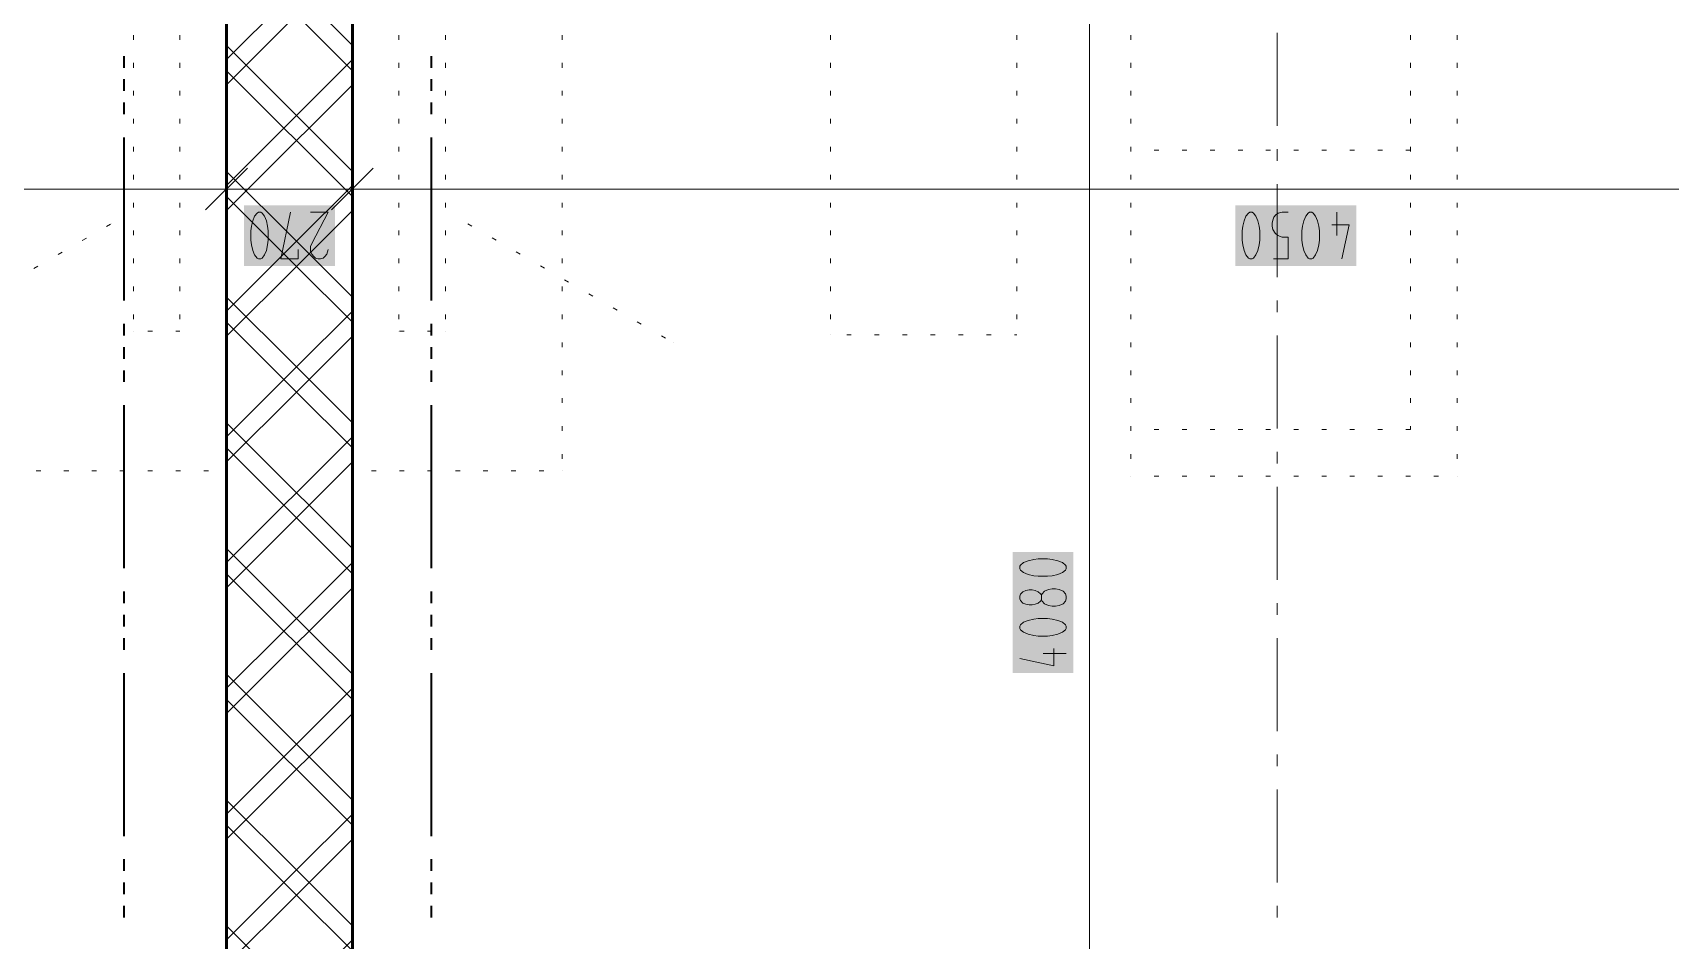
# Model space of a CAD drawing. Header units: millimetres. Extents: x 0 to 594, y 0 to 420.
# Drawn here: x 452.63 to 488.66, y 301.93 to 321.9 of the extents above; entities that cross this region are included whole.
import ezdxf

# ---------------------------------------------------------------- set-up
doc = ezdxf.new("R2010")
doc.units = ezdxf.units.MM
doc.header["$LTSCALE"] = 8
for name, color, linetype in [('PDF_Koty delkove', 7, 'Continuous'), ('PDF_Nabytek', 7, 'Continuous'), ('PDF_Osy hlavni', 7, 'Continuous'), ('PDF_Pozarni useky', 7, 'Continuous'), ('PDF_Steny akusticke', 7, 'Continuous')]:
    doc.layers.add(name, color=color, linetype=linetype)

msp = doc.modelspace()

# ---------------------------------------------------------------- linework, layer by layer
at = {"layer": 'PDF_Koty delkove', "lineweight": 18}
for points in [[(475.886, 243.7), (475.886, 244.698), (475.886, 246.467), (475.886, 248.005), (475.886, 254.719), (475.886, 273.424), (475.886, 280.599), (475.886, 282.086), (475.886, 288.236), (475.886, 330.055)], [(456.898, 319.233), (456.898, 318.464), (456.898, 317.696)], [(459.665, 319.233), (459.665, 318.464), (459.665, 317.696)], [(457.359, 318.925), (456.436, 318.003)], [(460.126, 318.925), (459.204, 318.003)], [(549.557, 318.464), (545.764, 318.464), (542.39, 318.464), (503.945, 318.464), (501.177, 318.464), (459.665, 318.464), (456.898, 318.464), (416.513, 318.464), (414.361, 318.464)], [(457.733, 317.866), (457.679, 317.934), (457.651, 317.952), (457.597, 317.952), (457.569, 317.934), (457.515, 317.866), (457.473, 317.763), (457.446, 317.643), (457.432, 317.541)], [(457.432, 317.541), (457.432, 317.336), (457.446, 317.234), (457.473, 317.114), (457.515, 317.012), (457.569, 316.943), (457.597, 316.927), (457.651, 316.927), (457.679, 316.943), (457.733, 317.012), (457.774, 317.114), (457.802, 317.234), (457.816, 317.336), (457.816, 317.541), (457.802, 317.643), (457.774, 317.763), (457.733, 317.866)], [(458.473, 317.131), (458.473, 316.927), (458.089, 316.927), (458.308, 317.952)], [(458.747, 317.952), (459.13, 317.952), (458.774, 317.268), (458.747, 317.199), (458.747, 317.097), (458.774, 317.029), (458.815, 316.978), (458.856, 316.943), (458.911, 316.927), (458.965, 316.927), (459.02, 316.943), (459.061, 316.978), (459.102, 317.029), (459.13, 317.131)], [(479.408, 316.927), (479.462, 316.927), (479.49, 316.943), (479.544, 317.012), (479.585, 317.114), (479.613, 317.234), (479.627, 317.336), (479.627, 317.541), (479.613, 317.643), (479.585, 317.763), (479.544, 317.866), (479.49, 317.934), (479.462, 317.952), (479.408, 317.952), (479.38, 317.934), (479.326, 317.866), (479.285, 317.763), (479.258, 317.643), (479.244, 317.541)], [(479.928, 316.927), (480.256, 316.927), (480.256, 317.404), (480.119, 317.404), (480.024, 317.439), (479.969, 317.491), (479.915, 317.576), (479.901, 317.643), (479.901, 317.712), (479.915, 317.781), (479.942, 317.848), (479.983, 317.899), (480.037, 317.934), (480.119, 317.952), (480.256, 317.952)], [(481.324, 317.952), (481.324, 317.439)], [(479.244, 317.541), (479.244, 317.336), (479.258, 317.234), (479.285, 317.114), (479.326, 317.012), (479.38, 316.943), (479.408, 316.927)], [(481.215, 317.678), (481.598, 317.678), (481.433, 316.927)], [(474.962, 310.323), (474.757, 310.323), (474.656, 310.309), (474.536, 310.282), (474.433, 310.241), (474.365, 310.187), (474.348, 310.159), (474.348, 310.104), (474.365, 310.076), (474.433, 310.022), (474.536, 309.981), (474.656, 309.953), (474.757, 309.939), (474.962, 309.939), (475.065, 309.953), (475.185, 309.981), (475.287, 310.022), (475.356, 310.076)], [(475.356, 310.076), (475.373, 310.104), (475.373, 310.159), (475.356, 310.187), (475.287, 310.241), (475.185, 310.282), (475.065, 310.309), (474.962, 310.323)], [(474.826, 309.529), (474.808, 309.557), (474.757, 309.598), (474.689, 309.625), (474.621, 309.639), (474.552, 309.639), (474.484, 309.625), (474.416, 309.598), (474.365, 309.543), (474.348, 309.502), (474.348, 309.447), (474.365, 309.406), (474.416, 309.351), (474.484, 309.324), (474.552, 309.31), (474.621, 309.31), (474.689, 309.324), (474.757, 309.351), (474.808, 309.392), (474.826, 309.419), (474.843, 309.392), (474.894, 309.337), (474.98, 309.296), (475.065, 309.282), (475.133, 309.282), (475.218, 309.296), (475.304, 309.337), (475.356, 309.392), (475.373, 309.447), (475.373, 309.502), (475.356, 309.557), (475.304, 309.612), (475.218, 309.652), (475.133, 309.666)], [(475.133, 309.666), (475.065, 309.666), (474.98, 309.652), (474.894, 309.612), (474.843, 309.557), (474.826, 309.529), (474.826, 309.419)], [(475.099, 308.352), (475.099, 307.968), (474.348, 308.133)], [(475.373, 308.243), (474.861, 308.243)]]:
    msp.add_lwpolyline(points, dxfattribs=at)
for points in [[(480.558, 317.541), (480.558, 317.336), (480.572, 317.234), (480.599, 317.114), (480.64, 317.012), (480.694, 316.943), (480.722, 316.927), (480.776, 316.927), (480.804, 316.943), (480.858, 317.012), (480.899, 317.114), (480.927, 317.234), (480.941, 317.336), (480.941, 317.541), (480.927, 317.643), (480.899, 317.763), (480.858, 317.866), (480.804, 317.934), (480.776, 317.952), (480.722, 317.952), (480.694, 317.934), (480.64, 317.866), (480.599, 317.763), (480.572, 317.643)], [(474.962, 309.009), (474.757, 309.009), (474.656, 308.995), (474.536, 308.968), (474.433, 308.927), (474.365, 308.872), (474.348, 308.845), (474.348, 308.79), (474.365, 308.762), (474.433, 308.708), (474.536, 308.667), (474.656, 308.639), (474.757, 308.625), (474.962, 308.625), (475.065, 308.639), (475.185, 308.667), (475.287, 308.708), (475.356, 308.762), (475.373, 308.79), (475.373, 308.845), (475.356, 308.872), (475.287, 308.927), (475.185, 308.968), (475.065, 308.995)]]:
    msp.add_lwpolyline(points, close=True, dxfattribs=at)
at = {"layer": 'PDF_Koty delkove', "color": 7, "lineweight": 18, "true_color": 0xffffff, "transparency": 33554559}
for points in [[(459.284, 318.106), (457.279, 318.106), (459.284, 316.773), (457.279, 316.773)], [(481.752, 318.106), (479.09, 318.106), (481.752, 316.773), (479.09, 316.773)], [(475.527, 307.814), (475.527, 310.476), (474.194, 307.814), (474.194, 310.476)]]:
    msp.add_solid(points, dxfattribs=at)
at = {"layer": 'PDF_Nabytek', "lineweight": 13}
for points in [[(454.848, 321.75), (454.848, 321.853)], [(455.873, 321.75), (455.873, 321.853)], [(456.898, 321.75), (456.898, 321.853)], [(459.665, 321.75), (459.665, 321.853)], [(460.69, 321.75), (460.69, 321.853)], [(461.715, 321.75), (461.715, 321.853)], [(464.278, 321.75), (464.278, 321.853)], [(470.186, 321.75), (470.186, 321.853)], [(474.286, 321.75), (474.286, 321.853)], [(476.795, 321.75), (476.795, 321.853)], [(482.945, 321.75), (482.945, 321.853)], [(483.97, 321.75), (483.97, 321.853)], [(454.848, 321.135), (454.848, 321.238)], [(455.873, 321.135), (455.873, 321.238)], [(456.898, 321.135), (456.898, 321.238)], [(459.665, 321.135), (459.665, 321.238)], [(460.69, 321.135), (460.69, 321.238)], [(461.715, 321.135), (461.715, 321.238)], [(464.278, 321.135), (464.278, 321.238)], [(470.186, 321.135), (470.186, 321.238)], [(474.286, 321.135), (474.286, 321.238)], [(476.795, 321.135), (476.795, 321.238)], [(482.945, 321.135), (482.945, 321.238)], [(483.97, 321.135), (483.97, 321.238)], [(454.848, 320.52), (454.848, 320.623)], [(455.873, 320.52), (455.873, 320.623)], [(456.898, 320.52), (456.898, 320.623)], [(459.665, 320.52), (459.665, 320.623)], [(460.69, 320.52), (460.69, 320.623)], [(461.715, 320.52), (461.715, 320.623)], [(464.278, 320.52), (464.278, 320.623)], [(470.186, 320.52), (470.186, 320.623)], [(474.286, 320.52), (474.286, 320.623)], [(476.795, 320.52), (476.795, 320.623)], [(482.945, 320.52), (482.945, 320.623)], [(483.97, 320.52), (483.97, 320.623)], [(454.848, 319.905), (454.848, 320.008)], [(455.873, 319.905), (455.873, 320.008)], [(456.898, 319.905), (456.898, 320.008)], [(459.665, 319.905), (459.665, 320.008)], [(460.69, 319.905), (460.69, 320.008)], [(461.715, 319.905), (461.715, 320.008)], [(464.278, 319.905), (464.278, 320.008)], [(470.186, 319.905), (470.186, 320.008)], [(474.286, 319.905), (474.286, 320.008)], [(476.795, 319.905), (476.795, 320.008)], [(482.945, 319.905), (482.945, 320.008)], [(483.97, 319.905), (483.97, 320.008)], [(454.848, 319.29), (454.848, 319.393)], [(455.873, 319.29), (455.873, 319.393)], [(456.898, 319.29), (456.898, 319.393)], [(459.665, 319.29), (459.665, 319.393)], [(460.69, 319.29), (460.69, 319.393)], [(461.715, 319.29), (461.715, 319.393)], [(464.278, 319.29), (464.278, 319.393)], [(470.186, 319.29), (470.186, 319.393)], [(474.286, 319.29), (474.286, 319.393)], [(476.795, 319.29), (476.795, 319.393)], [(476.795, 319.319), (476.795, 319.319)], [(477.408, 319.319), (477.306, 319.319)], [(478.023, 319.319), (477.921, 319.319)], [(478.638, 319.319), (478.536, 319.319)], [(479.253, 319.319), (479.151, 319.319)], [(479.868, 319.319), (479.766, 319.319)], [(480.483, 319.319), (480.381, 319.319)], [(481.098, 319.319), (480.996, 319.319)], [(481.713, 319.319), (481.611, 319.319)], [(482.328, 319.319), (482.226, 319.319)], [(482.943, 319.319), (482.841, 319.319)], [(482.945, 319.29), (482.945, 319.393)], [(482.945, 319.319), (482.945, 319.319)], [(483.97, 319.29), (483.97, 319.393)], [(454.848, 318.675), (454.848, 318.778)], [(455.873, 318.675), (455.873, 318.778)], [(456.898, 318.675), (456.898, 318.778)], [(459.665, 318.675), (459.665, 318.778)], [(460.69, 318.675), (460.69, 318.778)], [(461.715, 318.675), (461.715, 318.778)], [(464.278, 318.675), (464.278, 318.778)], [(470.186, 318.675), (470.186, 318.778)], [(474.286, 318.675), (474.286, 318.778)], [(476.795, 318.675), (476.795, 318.778)], [(482.945, 318.675), (482.945, 318.778)], [(483.97, 318.675), (483.97, 318.778)], [(454.848, 318.06), (454.848, 318.163)], [(455.873, 318.06), (455.873, 318.163)], [(456.898, 318.06), (456.898, 318.163)], [(459.665, 318.06), (459.665, 318.163)], [(460.69, 318.06), (460.69, 318.163)], [(461.715, 318.06), (461.715, 318.163)], [(464.278, 318.06), (464.278, 318.163)], [(470.186, 318.06), (470.186, 318.163)], [(474.286, 318.06), (474.286, 318.163)], [(476.795, 318.06), (476.795, 318.163)], [(482.945, 318.06), (482.945, 318.163)], [(483.97, 318.06), (483.97, 318.163)], [(454.257, 317.637), (454.346, 317.689)], [(454.36, 317.697), (454.36, 317.697)], [(454.848, 317.445), (454.848, 317.548)], [(455.873, 317.445), (455.873, 317.548)], [(456.898, 317.445), (456.898, 317.548)], [(459.665, 317.445), (459.665, 317.548)], [(460.69, 317.445), (460.69, 317.548)], [(461.715, 317.445), (461.715, 317.548)], [(462.203, 317.697), (462.203, 317.697)], [(462.294, 317.644), (462.205, 317.695)], [(464.278, 317.445), (464.278, 317.548)], [(470.186, 317.445), (470.186, 317.548)], [(474.286, 317.445), (474.286, 317.548)], [(476.795, 317.445), (476.795, 317.548)], [(482.945, 317.445), (482.945, 317.548)], [(483.97, 317.445), (483.97, 317.548)], [(453.192, 317.022), (453.28, 317.074)], [(453.724, 317.33), (453.813, 317.381)], [(462.827, 317.337), (462.738, 317.388)], [(463.359, 317.029), (463.27, 317.08)], [(452.659, 316.715), (452.748, 316.766)], [(454.848, 316.83), (454.848, 316.933)], [(455.873, 316.83), (455.873, 316.933)], [(456.898, 316.83), (456.898, 316.933)], [(459.665, 316.83), (459.665, 316.933)], [(460.69, 316.83), (460.69, 316.933)], [(461.715, 316.83), (461.715, 316.933)], [(463.892, 316.722), (463.803, 316.773)], [(464.278, 316.83), (464.278, 316.933)], [(470.186, 316.83), (470.186, 316.933)], [(474.286, 316.83), (474.286, 316.933)], [(476.795, 316.83), (476.795, 316.933)], [(482.945, 316.83), (482.945, 316.933)], [(483.97, 316.83), (483.97, 316.933)], [(454.848, 316.215), (454.848, 316.318)], [(455.873, 316.215), (455.873, 316.318)], [(456.898, 316.215), (456.898, 316.318)], [(459.665, 316.215), (459.665, 316.318)], [(460.69, 316.215), (460.69, 316.318)], [(461.715, 316.215), (461.715, 316.318)], [(464.278, 316.215), (464.278, 316.318)], [(464.424, 316.414), (464.336, 316.465)], [(470.186, 316.215), (470.186, 316.318)], [(474.286, 316.215), (474.286, 316.318)], [(476.795, 316.215), (476.795, 316.318)], [(482.945, 316.215), (482.945, 316.318)], [(483.97, 316.215), (483.97, 316.318)], [(464.957, 316.107), (464.868, 316.158)], [(454.848, 315.6), (454.848, 315.703)], [(455.873, 315.6), (455.873, 315.703)], [(456.898, 315.6), (456.898, 315.703)], [(459.665, 315.6), (459.665, 315.703)], [(460.69, 315.6), (460.69, 315.703)], [(461.715, 315.6), (461.715, 315.703)], [(464.278, 315.6), (464.278, 315.703)], [(465.49, 315.799), (465.401, 315.85)], [(470.186, 315.6), (470.186, 315.703)], [(474.286, 315.6), (474.286, 315.703)], [(476.795, 315.6), (476.795, 315.703)], [(482.945, 315.6), (482.945, 315.703)], [(483.97, 315.6), (483.97, 315.703)], [(454.848, 315.337), (454.848, 315.337)], [(454.848, 315.337), (454.848, 315.337)], [(455.269, 315.337), (455.166, 315.337)], [(455.873, 315.337), (455.781, 315.337)], [(455.873, 315.337), (455.873, 315.337)], [(455.873, 315.337), (455.873, 315.337)], [(460.69, 315.337), (460.69, 315.337)], [(460.69, 315.337), (460.69, 315.337)], [(460.804, 315.337), (460.701, 315.337)], [(461.419, 315.337), (461.316, 315.337)], [(461.715, 315.337), (461.715, 315.337)], [(461.715, 315.337), (461.715, 315.337)], [(466.022, 315.492), (465.933, 315.543)], [(466.555, 315.184), (466.466, 315.235)], [(470.186, 315.251), (470.186, 315.251)], [(470.186, 315.251), (470.186, 315.251)], [(470.643, 315.251), (470.541, 315.251)], [(471.258, 315.251), (471.156, 315.251)], [(471.873, 315.251), (471.771, 315.251)], [(472.488, 315.251), (472.386, 315.251)], [(473.103, 315.251), (473.001, 315.251)], [(473.718, 315.251), (473.616, 315.251)], [(474.286, 315.251), (474.231, 315.251)], [(474.286, 315.251), (474.286, 315.251)], [(474.286, 315.251), (474.286, 315.251)], [(456.898, 314.985), (456.898, 315.088)], [(459.665, 314.985), (459.665, 315.088)], [(464.278, 314.985), (464.278, 315.088)], [(466.727, 315.085), (466.727, 315.085)], [(476.795, 314.985), (476.795, 315.088)], [(482.945, 314.985), (482.945, 315.088)], [(483.97, 314.985), (483.97, 315.088)], [(456.898, 314.37), (456.898, 314.473)], [(459.665, 314.37), (459.665, 314.473)], [(464.278, 314.37), (464.278, 314.473)], [(476.795, 314.37), (476.795, 314.473)], [(482.945, 314.37), (482.945, 314.473)], [(483.97, 314.37), (483.97, 314.473)], [(456.898, 313.755), (456.898, 313.858)], [(459.665, 313.755), (459.665, 313.858)], [(464.278, 313.755), (464.278, 313.858)], [(476.795, 313.755), (476.795, 313.858)], [(482.945, 313.755), (482.945, 313.858)], [(483.97, 313.755), (483.97, 313.858)], [(456.898, 313.14), (456.898, 313.243)], [(459.665, 313.14), (459.665, 313.243)], [(464.278, 313.14), (464.278, 313.243)], [(476.795, 313.14), (476.795, 313.243)], [(476.795, 313.169), (476.795, 313.169)], [(477.408, 313.169), (477.306, 313.169)], [(478.023, 313.169), (477.921, 313.169)], [(478.638, 313.169), (478.536, 313.169)], [(479.253, 313.169), (479.151, 313.169)], [(479.868, 313.169), (479.766, 313.169)], [(480.483, 313.169), (480.381, 313.169)], [(481.098, 313.169), (480.996, 313.169)], [(481.713, 313.169), (481.611, 313.169)], [(482.328, 313.169), (482.226, 313.169)], [(482.943, 313.169), (482.841, 313.169)], [(482.945, 313.169), (482.945, 313.243)], [(482.945, 313.169), (482.945, 313.169)], [(482.945, 313.169), (482.945, 313.169)], [(483.97, 313.14), (483.97, 313.243)], [(456.898, 312.525), (456.898, 312.628)], [(459.665, 312.525), (459.665, 312.628)], [(464.278, 312.525), (464.278, 312.628)], [(476.795, 312.525), (476.795, 312.628)], [(483.97, 312.525), (483.97, 312.628)], [(452.809, 312.262), (452.706, 312.262)], [(453.424, 312.262), (453.321, 312.262)], [(454.039, 312.262), (453.936, 312.262)], [(454.654, 312.262), (454.551, 312.262)], [(455.269, 312.262), (455.166, 312.262)], [(455.884, 312.262), (455.781, 312.262)], [(456.499, 312.262), (456.396, 312.262)], [(456.898, 312.262), (456.898, 312.262)], [(456.898, 312.262), (456.898, 312.262)], [(459.665, 312.262), (459.665, 312.262)], [(459.665, 312.262), (459.665, 312.262)], [(460.189, 312.262), (460.086, 312.262)], [(460.804, 312.262), (460.701, 312.262)], [(461.419, 312.262), (461.316, 312.262)], [(462.034, 312.262), (461.931, 312.262)], [(462.649, 312.262), (462.546, 312.262)], [(463.264, 312.262), (463.161, 312.262)], [(463.879, 312.262), (463.776, 312.262)], [(464.278, 312.262), (464.278, 312.262)], [(464.278, 312.262), (464.278, 312.262)], [(476.795, 312.144), (476.795, 312.144)], [(476.795, 312.144), (476.795, 312.144)], [(477.408, 312.144), (477.306, 312.144)], [(478.023, 312.144), (477.921, 312.144)], [(478.638, 312.144), (478.536, 312.144)], [(479.253, 312.144), (479.151, 312.144)], [(479.868, 312.144), (479.766, 312.144)], [(480.483, 312.144), (480.381, 312.144)], [(481.098, 312.144), (480.996, 312.144)], [(481.713, 312.144), (481.611, 312.144)], [(482.328, 312.144), (482.226, 312.144)], [(482.943, 312.144), (482.841, 312.144)], [(483.558, 312.144), (483.456, 312.144)], [(483.97, 312.144), (483.97, 312.144)], [(483.97, 312.144), (483.97, 312.144)]]:
    msp.add_lwpolyline(points, dxfattribs=at)
at = {"layer": 'PDF_Osy hlavni', "lineweight": 18}
for points in [[(480.011, 319.854), (480.011, 321.904)], [(480.011, 319.085), (480.011, 319.342)], [(480.011, 316.523), (480.011, 318.573)], [(480.011, 315.754), (480.011, 316.01)], [(480.011, 313.192), (480.011, 315.242)], [(480.011, 312.423), (480.011, 312.679)], [(480.011, 309.86), (480.011, 311.91)], [(480.011, 309.092), (480.011, 309.348)], [(480.011, 306.529), (480.011, 308.579)], [(480.011, 305.761), (480.011, 306.017)], [(480.011, 303.198), (480.011, 305.248)], [(480.011, 302.429), (480.011, 302.686)]]:
    msp.add_lwpolyline(points, dxfattribs=at)
at = {"layer": 'PDF_Pozarni useky', "lineweight": 35}
for points in [[(454.643, 321.135), (454.643, 321.392)], [(461.408, 321.135), (461.408, 321.392)], [(454.643, 320.623), (454.643, 320.879)], [(461.408, 320.623), (461.408, 320.879)], [(454.643, 320.11), (454.643, 320.367)], [(461.408, 320.11), (461.408, 320.367)], [(454.643, 316.01), (454.643, 319.598)], [(461.408, 316.01), (461.408, 319.598)], [(454.643, 315.242), (454.643, 315.498)], [(461.408, 315.242), (461.408, 315.498)], [(454.643, 314.729), (454.643, 314.985)], [(461.408, 314.729), (461.408, 314.985)], [(454.643, 314.217), (454.643, 314.473)], [(461.408, 314.217), (461.408, 314.473)], [(454.643, 310.117), (454.643, 313.704)], [(461.408, 310.117), (461.408, 313.704)], [(454.643, 309.348), (454.643, 309.604)], [(461.408, 309.348), (461.408, 309.604)], [(454.643, 308.835), (454.643, 309.092)], [(461.408, 308.835), (461.408, 309.092)], [(454.643, 308.323), (454.643, 308.579)], [(461.408, 308.323), (461.408, 308.579)], [(454.643, 304.223), (454.643, 307.81)], [(461.408, 304.223), (461.408, 307.81)], [(454.643, 303.454), (454.643, 303.711)], [(461.408, 303.454), (461.408, 303.711)], [(454.643, 302.942), (454.643, 303.198)], [(461.408, 302.942), (461.408, 303.198)], [(454.643, 302.429), (454.643, 302.686)], [(461.408, 302.429), (461.408, 302.686)]]:
    msp.add_lwpolyline(points, dxfattribs=at)
at = {"layer": 'PDF_Steny akusticke', "lineweight": 50}
msp.add_lwpolyline([(459.511, 282.086), (459.665, 282.086), (459.665, 330.055), (456.898, 330.055), (456.898, 282.086), (457.051, 282.086)], dxfattribs=at)
at = {"layer": 'PDF_Steny akusticke', "lineweight": 9}
for points in [[(459.665, 321.62), (458.712, 322.573), (458.435, 322.85), (456.898, 324.387)], [(458.435, 322.296), (458.158, 322.573), (456.898, 321.312)], [(459.665, 321.066), (458.435, 322.296), (456.898, 320.759)], [(458.712, 319.805), (458.435, 320.082), (456.898, 321.62)], [(458.158, 319.805), (456.898, 321.066)], [(458.435, 320.082), (459.665, 321.312)], [(458.435, 319.529), (458.712, 319.805), (459.665, 320.759)], [(458.158, 319.805), (458.435, 320.082)], [(458.435, 319.529), (458.158, 319.805), (456.898, 318.545)], [(459.665, 318.852), (458.712, 319.805)], [(459.665, 318.299), (458.435, 319.529), (456.898, 317.991)], [(458.712, 317.038), (458.435, 317.315), (456.898, 318.852)], [(458.435, 317.315), (459.665, 318.545)], [(458.158, 317.038), (456.898, 318.299)], [(458.712, 317.038), (459.665, 317.991)], [(458.435, 316.761), (458.158, 317.038), (456.898, 315.777)], [(458.158, 317.038), (458.435, 317.315)], [(458.435, 316.761), (458.712, 317.038)], [(459.665, 316.085), (458.712, 317.038)], [(459.665, 315.531), (458.435, 316.761), (456.898, 315.224)], [(458.712, 314.27), (458.435, 314.547), (456.898, 316.085)], [(458.435, 314.547), (459.665, 315.777)], [(458.158, 314.27), (456.898, 315.531)], [(458.712, 314.27), (459.665, 315.224)], [(458.158, 314.27), (458.435, 314.547)], [(458.712, 314.27), (458.435, 313.994), (458.158, 314.27), (456.898, 313.01)], [(459.665, 313.317), (458.712, 314.27)], [(456.898, 312.456), (458.435, 313.994)], [(459.665, 312.764), (458.435, 313.994)], [(458.712, 311.503), (458.435, 311.78), (456.898, 313.317)], [(458.158, 311.503), (456.898, 312.764)], [(458.435, 311.78), (459.665, 313.01)], [(458.712, 311.503), (459.665, 312.456)], [(458.158, 311.503), (458.435, 311.78)], [(456.898, 310.242), (458.158, 311.503)], [(458.435, 311.226), (458.158, 311.503)], [(458.435, 311.226), (458.712, 311.503)], [(459.665, 310.55), (458.712, 311.503)], [(456.898, 309.689), (458.435, 311.226)], [(459.665, 309.996), (458.435, 311.226)], [(459.665, 307.782), (458.712, 308.735), (458.435, 309.012), (456.898, 310.55)], [(458.435, 309.012), (459.665, 310.242)], [(459.665, 307.229), (458.435, 308.459), (458.158, 308.735), (456.898, 309.996)], [(458.712, 308.735), (459.665, 309.689)], [(458.158, 308.735), (458.435, 309.012)], [(456.898, 307.475), (458.158, 308.735)], [(456.898, 306.921), (458.435, 308.459)], [(458.435, 308.459), (458.712, 308.735)], [(459.665, 305.015), (458.712, 305.968), (458.435, 306.245), (456.898, 307.782)], [(458.435, 306.245), (459.665, 307.475)], [(459.665, 304.461), (458.435, 305.691), (458.158, 305.968), (456.898, 307.229)], [(458.712, 305.968), (459.665, 306.921)], [(458.158, 305.968), (458.435, 306.245)], [(456.898, 304.707), (458.158, 305.968)], [(458.435, 305.691), (458.712, 305.968)], [(456.898, 304.154), (458.435, 305.691)], [(459.665, 302.247), (458.712, 303.2), (458.435, 303.477), (456.898, 305.015)], [(459.665, 301.694), (458.435, 302.924), (458.158, 303.2), (456.898, 304.461)], [(458.435, 303.477), (459.665, 304.707)], [(458.712, 303.2), (459.665, 304.154)], [(458.158, 303.2), (458.435, 303.477)], [(456.898, 301.94), (458.158, 303.2)], [(458.435, 302.924), (458.712, 303.2)], [(456.898, 301.386), (458.435, 302.924)], [(458.712, 300.433), (458.435, 300.71), (456.898, 302.247)], [(458.435, 300.71), (459.665, 301.94)]]:
    msp.add_lwpolyline(points, dxfattribs=at)

doc.saveas('drawing.dxf')
